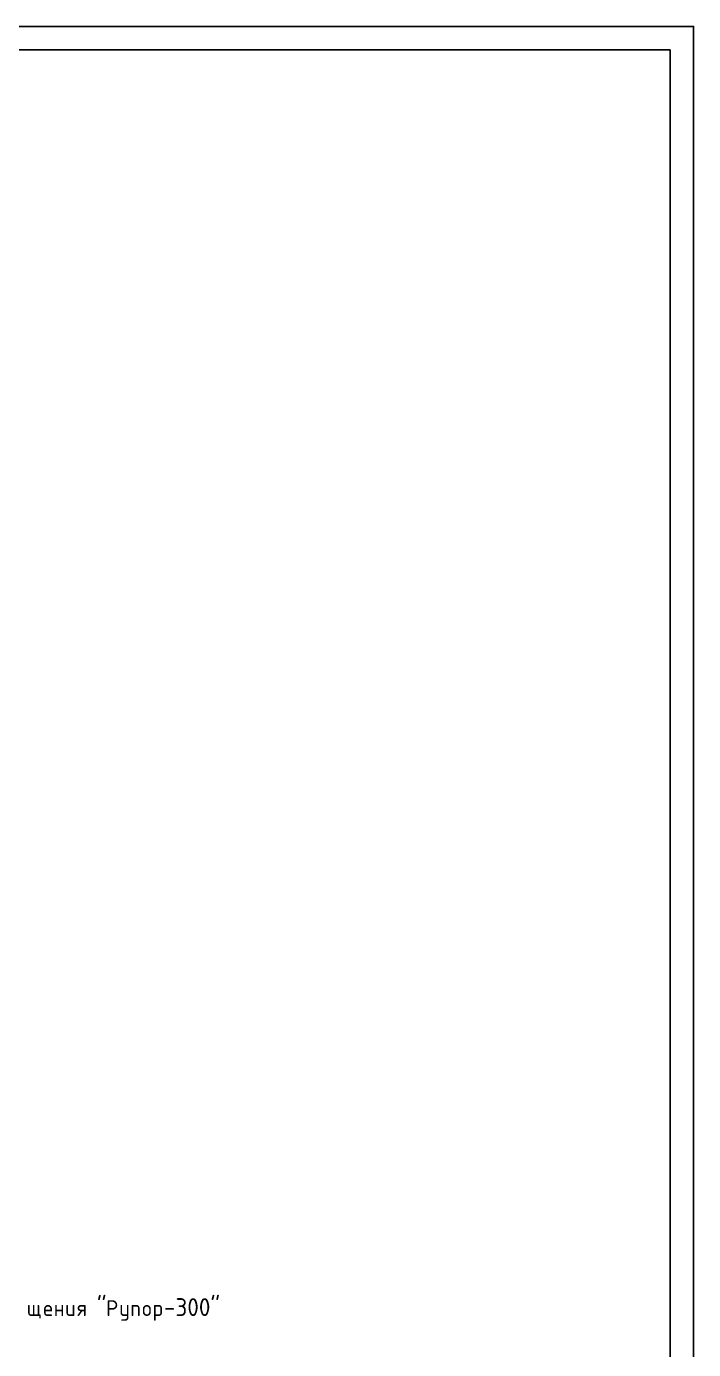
# Model space of a CAD drawing. Header units: millimetres. Extents: x 0 to 420, y 0 to 297.
# Drawn here: x 350 to 419.9, y 158 to 296.6 of the extents above; entities that cross this region are included whole.
import ezdxf

# ---------------------------------------------------------------- set-up
doc = ezdxf.new("R2010")
doc.units = ezdxf.units.MM
doc.layers.get('0').update_dxf_attribs({"linetype": 'CONTINUOUS'})
doc.styles.get("Standard").update_dxf_attribs({"font": 'STANDARD'})

msp = doc.modelspace()

# ---------------------------------------------------------------- hatches: boundary and pattern name
at = {"true_color": 0x000007}
for points in [[(351.375837, 161.501666), (350.545707, 161.501666), (350.416791, 161.525713), (350.309787, 161.598129), (350.237853, 161.705271), (350.213875, 161.833498), (350.213875, 162.580394), (350.234615, 162.642682), (350.297109, 162.663628), (350.35912, 162.642682), (350.379791, 162.580394), (350.379791, 161.833498), (350.391918, 161.770315), (350.428849, 161.71664), (350.482524, 161.679709), (350.545707, 161.667582), (350.712174, 161.667582), (350.712174, 162.580394), (350.732844, 162.642682), (350.794856, 162.663628), (350.857143, 162.642682), (350.87809, 162.580394), (350.87809, 161.667582), (351.209921, 161.667582), (351.209921, 162.580394), (351.230592, 162.642682), (351.292604, 162.663628), (351.354891, 162.642682), (351.375837, 162.580394), (351.375837, 161.667582), (351.459071, 161.667582), (351.521082, 161.646911), (351.541753, 161.5849), (351.541753, 161.33575), (351.521082, 161.273463), (351.459071, 161.252517), (351.396576, 161.273463), (351.375837, 161.33575)], [(353.225896, 161.999413), (353.225896, 161.5849), (353.205226, 161.522405), (353.143214, 161.501666), (353.08072, 161.522405), (353.05998, 161.5849), (353.05998, 162.580394), (353.08072, 162.642682), (353.143214, 162.663628), (353.205226, 162.642682), (353.225896, 162.580394), (353.225896, 162.16588), (353.724195, 162.16588), (353.724195, 162.580394), (353.744865, 162.642682), (353.806877, 162.663628), (353.869164, 162.642682), (353.890111, 162.580394), (353.890111, 161.5849), (353.869164, 161.522405), (353.806877, 161.501666), (353.744865, 161.522405), (353.724195, 161.5849), (353.724195, 161.999413)], [(355.061273, 162.580394), (355.061273, 161.5849), (355.040326, 161.522405), (354.978039, 161.501666), (354.562974, 161.501666), (354.434058, 161.525644), (354.327054, 161.597577), (354.25512, 161.704582), (354.231142, 161.833498), (354.231142, 162.580394), (354.251882, 162.642682), (354.314376, 162.663628), (354.376388, 162.642682), (354.397058, 162.580394), (354.397058, 161.833498), (354.409185, 161.770315), (354.446116, 161.71664), (354.499791, 161.679709), (354.562974, 161.667582), (354.895357, 161.667582), (354.895357, 162.580394), (354.916027, 162.642682), (354.978039, 162.663628), (355.040326, 162.642682)], [(360.564081, 161.332994), (360.564081, 161.501666), (360.231698, 161.501666), (360.102782, 161.525713), (359.995778, 161.598129), (359.923844, 161.705271), (359.899866, 161.833498), (359.899866, 162.580394), (359.920606, 162.642682), (359.9831, 162.663628), (360.045112, 162.642682), (360.065782, 162.580394), (360.065782, 161.833498), (360.077909, 161.770315), (360.11484, 161.71664), (360.168515, 161.679709), (360.231698, 161.667582), (360.564081, 161.667582), (360.564081, 162.580394), (360.584751, 162.642682), (360.646763, 162.663628), (360.70905, 162.642682), (360.729997, 162.580394), (360.729997, 161.33575), (360.706088, 161.208006), (360.634636, 161.100933), (360.528803, 161.028241), (360.401472, 161.003919), (360.065782, 161.003919), (360.00377, 161.024589), (359.9831, 161.086601), (360.007905, 161.144479), (360.065782, 161.169834), (360.398165, 161.169834), (360.462519, 161.181686), (360.516125, 161.216688), (360.552092, 161.269053)], [(361.071028, 161.5849), (361.071028, 162.580394), (361.091768, 162.642682), (361.154262, 162.663628), (361.569327, 162.663628), (361.696658, 162.639305), (361.804145, 162.566614), (361.876836, 162.45954), (361.901158, 162.331796), (361.901158, 161.5849), (361.880212, 161.522405), (361.817925, 161.501666), (361.755913, 161.522405), (361.735243, 161.5849), (361.735243, 162.331796), (361.723254, 162.396151), (361.687287, 162.449756), (361.633681, 162.485723), (361.569327, 162.497712), (361.236944, 162.497712), (361.236944, 161.5849), (361.216273, 161.522405), (361.154262, 161.501666), (361.091768, 161.522405)]]:
    msp.add_hatch(color=0, dxfattribs=at).paths.add_polyline_path(points, flags=0)
h = msp.add_hatch(color=0, dxfattribs=at)
h.paths.add_polyline_path([(352.303884, 162.497712), (352.208041, 162.479246), (352.127495, 162.4244), (352.072924, 162.343923), (352.054734, 162.248563), (352.054734, 162.16588), (352.553033, 162.16588), (352.553033, 162.248563), (352.534567, 162.343923), (352.479721, 162.4244), (352.399244, 162.479246)], flags=0)
h.paths.add_polyline_path([(352.054734, 161.999413), (352.054734, 161.833498), (352.066861, 161.770315), (352.103792, 161.71664), (352.157467, 161.679709), (352.22065, 161.667582), (352.635715, 161.667582), (352.698003, 161.646911), (352.718949, 161.5849), (352.698003, 161.522405), (352.635715, 161.501666), (352.22065, 161.501666), (352.091735, 161.525644), (351.98473, 161.597577), (351.912796, 161.704582), (351.888819, 161.833498), (351.888819, 162.248563), (351.919066, 162.408071), (352.010086, 162.54236), (352.143962, 162.633173), (352.303884, 162.663628), (352.46477, 162.633518), (352.598784, 162.543463), (352.688839, 162.409449), (352.718949, 162.248563), (352.718949, 161.999413)], flags=0)
h = msp.add_hatch(color=0, dxfattribs=at)
h.paths.add_polyline_path([(355.697756, 162.002169), (355.58076, 162.036552), (355.486089, 162.110208), (355.423113, 162.211907), (355.402304, 162.331796), (355.426282, 162.460229), (355.498216, 162.567165), (355.60522, 162.639374), (355.734136, 162.663628), (356.149201, 162.663628), (356.211488, 162.642682), (356.232434, 162.580394), (356.232434, 161.5849), (356.211488, 161.522405), (356.149201, 161.501666), (356.087189, 161.522405), (356.066519, 161.5849), (356.066519, 161.999413), (355.897847, 161.999413), (355.552235, 161.535841), (355.485538, 161.501666), (355.423044, 161.522405), (355.402304, 161.5849), (355.418841, 161.63506)], flags=0)
h.paths.add_polyline_path([(355.56822, 162.331796), (355.580347, 162.268131), (355.617278, 162.214387), (355.670953, 162.177938), (355.734136, 162.16588), (356.066519, 162.16588), (356.066519, 162.497712), (355.734136, 162.497712), (355.670057, 162.485447), (355.616727, 162.449205), (355.580278, 162.395462)], flags=0)
h = msp.add_hatch(color=0, dxfattribs=at)
h.paths.add_polyline_path([(358.643145, 163.161375), (359.05821, 163.161375), (359.24962, 163.124995), (359.410437, 163.015854), (359.519578, 162.855037), (359.555958, 162.663628), (359.547285, 162.55801), (359.5213, 162.462779), (359.478056, 162.377986), (359.417603, 162.303684), (359.343077, 162.243318), (359.25837, 162.200262), (359.163432, 162.174467), (359.05821, 162.16588), (358.725828, 162.16588), (358.725828, 161.5849), (358.705157, 161.522405), (358.643145, 161.501666), (358.580651, 161.522405), (358.559912, 161.5849), (358.559912, 163.078693), (358.580651, 163.140705)], flags=0)
h.paths.add_polyline_path([(358.725828, 162.995459), (358.725828, 162.331796), (359.05821, 162.331796), (359.186643, 162.355774), (359.293579, 162.427708), (359.365788, 162.534712), (359.390042, 162.663628), (359.365788, 162.792061), (359.293579, 162.898997), (359.186643, 162.971206), (359.05821, 162.995459)], flags=0)
h = msp.add_hatch(color=0, dxfattribs=at)
h.paths.add_polyline_path([(362.24219, 161.916731), (362.24219, 162.248563), (362.272438, 162.408071), (362.363458, 162.54236), (362.497334, 162.633173), (362.657255, 162.663628), (362.818141, 162.633518), (362.952155, 162.543463), (363.04221, 162.409449), (363.07232, 162.248563), (363.07232, 161.916731), (363.041797, 161.75681), (362.950502, 161.622933), (362.816488, 161.531914), (362.657255, 161.501666), (362.497334, 161.531914), (362.363458, 161.622933), (362.272438, 161.75681)], flags=0)
h.paths.add_polyline_path([(362.906405, 161.916731), (362.906405, 162.248563), (362.887939, 162.343923), (362.833093, 162.4244), (362.752616, 162.479246), (362.657255, 162.497712), (362.561413, 162.479246), (362.480866, 162.4244), (362.426296, 162.343923), (362.408106, 162.248563), (362.408106, 161.916731), (362.42602, 161.819993), (362.480315, 161.739791), (362.56093, 161.685496), (362.657255, 161.667582), (362.752616, 161.685772), (362.833093, 161.740342), (362.887939, 161.820889)], flags=0)
h = msp.add_hatch(color=0, dxfattribs=at)
h.paths.add_polyline_path([(363.413352, 162.580394), (363.434092, 162.642682), (363.496586, 162.663628), (363.911651, 162.663628), (364.040084, 162.639374), (364.14702, 162.567165), (364.219229, 162.460229), (364.243482, 162.331796), (364.243482, 161.833498), (364.219229, 161.705271), (364.14702, 161.598129), (364.040084, 161.525713), (363.911651, 161.501666), (363.579268, 161.501666), (363.579268, 161.086601), (363.558597, 161.024589), (363.496586, 161.003919), (363.434092, 161.024589), (363.413352, 161.086601)], flags=0)
h.paths.add_polyline_path([(363.579268, 162.497712), (363.579268, 161.667582), (363.911651, 161.667582), (363.975316, 161.67964), (364.02906, 161.716089), (364.065302, 161.769419), (364.077566, 161.833498), (364.077566, 162.331796), (364.065578, 162.396151), (364.029611, 162.449756), (363.976005, 162.485723), (363.911651, 162.497712)], flags=0)

# ---------------------------------------------------------------- linework, layer by layer
at = {"color": 0, "true_color": 0x000007}
msp.add_lwpolyline([(0, 0), (0, 296.587333), (419.946667, 296.587333), (419.946667, 0)], close=True, dxfattribs=at)
msp.add_lwpolyline([(9.948333, 2.455333), (9.948333, 294.132), (417.491333, 294.132), (417.491333, 2.455333), (3.937, 2.455333)], dxfattribs=at)

# ---------------------------------------------------------------- texts
at = {"color": 0, "true_color": 0x000007, "char_height": 1.8641, "attachment_point": 1}
for s, insert, width in [('"', (357.42032, 163.365766), 0.62136668), ('-300"', (364.44766, 163.365766), 6.52435017)]:
    msp.add_mtext(s, dxfattribs=dict(at, insert=insert, width=width))

doc.saveas('drawing.dxf')
